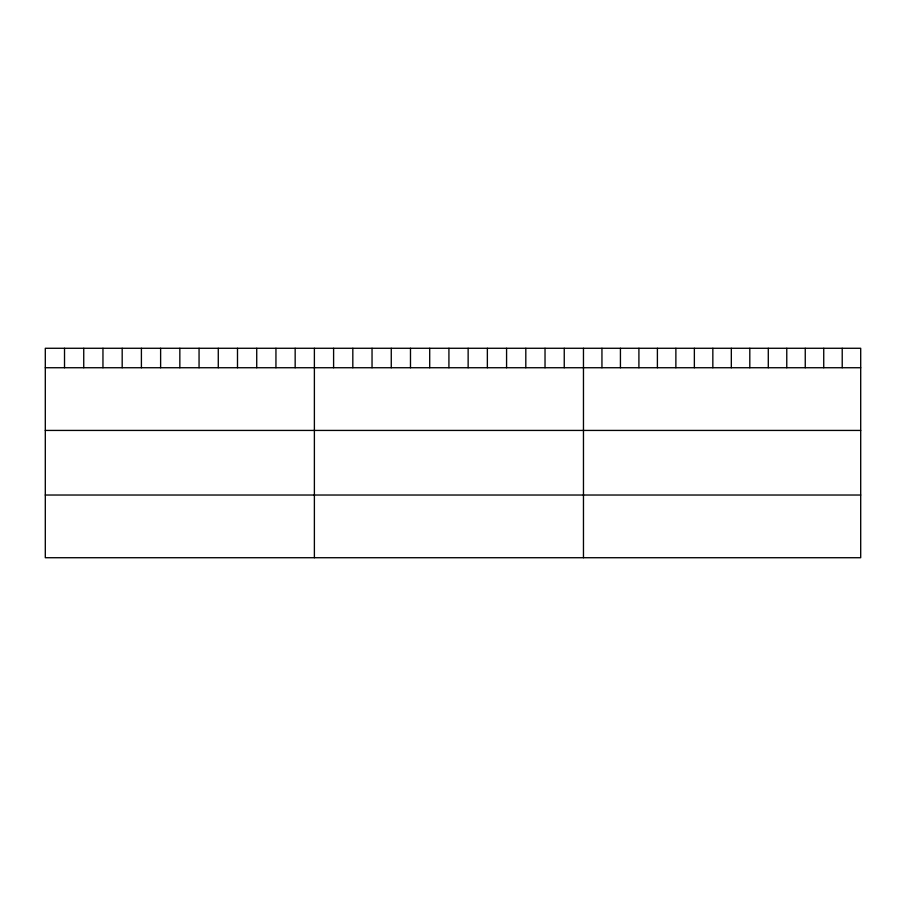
<?xml version="1.0" encoding="UTF-8"?>
<svg xmlns="http://www.w3.org/2000/svg" width="906" height="906" viewBox="0 0 906 906"><rect width="100%" height="100%" fill="white"/><g stroke="black" fill="none" stroke-linecap="round" stroke-linejoin="round"><path stroke-width="1.36" d="M860.7 367.734L860.7 557.722L45.3 557.722L45.3 348.278L860.7 348.278L860.7 367.734L45.3 367.734M45.3 430.429L860.7 430.429M45.3 495.027L860.7 495.027M842.218 348.278L842.218 367.734M823.735 348.278L823.735 367.734M805.253 348.278L805.253 367.734M786.77 348.278L786.77 367.734M768.288 348.278L768.288 367.734M749.806 348.278L749.806 367.734M731.323 348.278L731.323 367.734M712.841 348.278L712.841 367.734M694.358 348.278L694.358 367.734M675.876 348.278L675.876 367.734M657.394 348.278L657.394 367.734M638.911 348.278L638.911 367.734M620.429 348.278L620.429 367.734M601.946 348.278L601.946 367.734M583.464 348.278L583.464 557.722M564.245 348.278L564.245 367.734M545.027 348.278L545.027 367.734M525.808 348.278L525.808 367.734M506.579 348.278L506.579 367.734M487.36 348.278L487.36 367.734M468.142 348.278L468.142 367.734M448.923 348.278L448.923 367.734M429.704 348.278L429.704 367.734M410.486 348.278L410.486 367.734M391.267 348.278L391.267 367.734M372.038 348.278L372.038 367.734M352.819 348.278L352.819 367.734M333.601 348.278L333.601 367.734M314.382 348.278L314.382 557.722M295.163 348.278L295.163 367.734M275.945 348.278L275.945 367.734M256.726 348.278L256.726 367.734M237.497 348.278L237.497 367.734M218.278 348.278L218.278 367.734M199.06 348.278L199.06 367.734M179.841 348.278L179.841 367.734M160.622 348.278L160.622 367.734M141.404 348.278L141.404 367.734M122.185 348.278L122.185 367.734M102.956 348.278L102.956 367.734M83.737 348.278L83.737 367.734M64.519 348.278L64.519 367.734"/></g></svg>
